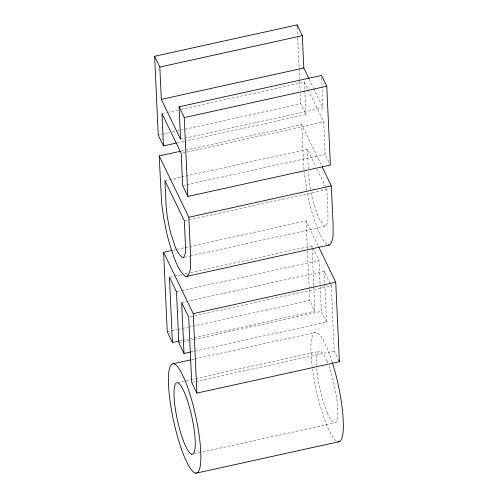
<?xml version="1.0" encoding="UTF-8"?>
<svg xmlns="http://www.w3.org/2000/svg" width="498" height="498" viewBox="0 0 498 498"><rect width="100%" height="100%" fill="white"/><g stroke="black" fill="none" stroke-linecap="round" stroke-linejoin="round"><path stroke-width="0.37" stroke-dasharray="2.49 1.87" d="M190.448 256.009L325.978 226.123C328.848 222.693 327.746 217.539 327.977 213.387L326.881 189.483L326.209 188.088M161.962 113.569L166.506 112.567M167.266 112.399L177.879 110.064M180.911 109.398L304.465 82.189L323.688 121.954L325.169 154.293L330.05 164.39M158.233 135.126L169.606 132.624M172.638 131.958L175.669 131.291M176.429 131.123L300.736 103.752L305.946 114.528L184.665 141.227M180.537 139.147L323.034 107.773L322.156 88.526M177.089 142.901L183.911 141.395M181.172 151.112L301.688 124.575L321.44 165.429M182.698 152.998L323.688 121.954M164.938 180.643L180.855 177.139M181.614 176.971L307.44 149.269L316.162 167.303M182.666 185.667L325.169 154.293M184.378 220.857L326.881 189.483M172.7 250.301L184.826 247.637M185.586 247.469L306.108 220.931L318.234 246.012M184.385 257.348L189.694 256.177M169.445 277.299L173.995 276.297M174.754 276.135L181.577 274.628M184.609 273.962L187.64 273.296M190.672 272.63L311.947 245.925L318.988 260.485L320.152 285.939M176.485 291.859L181.035 290.857M181.789 290.689L318.988 260.485M181.67 302.591L324.173 271.217L330.205 283.692M190.23 316.815L331.214 285.771L334.202 350.997L338.74 360.39M167.247 331.793L171.038 330.958M171.798 330.79L177.101 329.62M177.861 329.458L181.652 328.624M182.405 328.456L187.715 327.286M188.474 327.118L309.75 300.419L314.935 311.15L189.109 338.852M180.015 340.856L182.287 340.358M183.046 340.19L188.356 339.02M178.819 342.773L193.218 339.599M193.977 339.437L321.322 311.393L326.507 322.125L194.618 351.165M190.827 352.005L193.859 351.333M191.798 359.631L194.071 359.133M194.83 358.965L315.352 332.427M177.674 382.501L195.11 378.667M195.863 378.499L319.417 351.295M191.699 382.377L334.202 350.997M193.865 453.896L334.855 422.852M325.375 226.304C318.085 221.566 316.734 211.096 313.721 203.427A29.936 6.069 77.6 0 1 311.487 194.475L310.852 191.394M326.993 244.356C319.193 236.544 316.467 225.14 312.85 215.018A48.499 9.829 77.6 0 1 309.14 201.161L307.21 192.135M309.208 79.17L313.254 87.542M313.597 88.239L323.034 107.773M317.164 169.376L325.866 187.391M330.541 284.389L331.214 285.771M326.925 361.087L324.764 356.624A35.931 7.283 77.6 0 0 320.961 351.725L320.158 351.345A36.796 7.458 77.6 0 0 316.498 362.444L316.579 365.233M327.354 413.066L329.514 417.529A35.881 7.271 77.6 0 0 333.311 422.429L334.114 422.808A36.808 7.458 77.6 0 0 337.769 411.697L337.507 405.901A36.802 7.458 77.6 0 0 331.961 375.76L331.027 372.541A35.887 7.271 77.6 0 0 329.035 366.478M310.515 189.539L308.997 179L308.461 171.474M306.942 190.734L304.154 171.81M303.967 169.756L301.688 124.575M321.658 77.75L322.119 87.76M324.173 271.217L324.74 283.555M324.777 284.327L326.507 322.125M320.189 286.711L321.322 311.393M304.465 82.189L304.82 89.889M304.851 90.661L305.946 114.528M307.44 149.269L308.324 168.511M311.947 245.925L312.022 247.475M312.053 248.253L313.765 285.522M313.802 286.3L314.935 311.15M297.231 27.222L297.692 37.269M297.723 38.041L299.672 80.558M299.709 81.33L300.132 90.611M300.275 93.699L300.736 103.752M306.108 220.931L307.453 250.257M307.484 251.029L309.75 300.419M332.228 362.139A54.824 11.112 77.6 0 0 326.812 347.386L323.513 340.57A54.855 11.118 77.6 0 0 317.705 333.081L316.479 332.502A56.193 11.386 77.6 0 0 310.895 349.471L311.3 358.323A56.206 11.392 77.6 0 0 312.146 366.665M312.427 368.825A56.206 11.392 77.6 0 0 319.772 404.357L321.198 409.275A54.848 11.112 77.6 0 0 327.466 426.774L330.765 433.596A54.817 11.112 77.6 0 0 336.567 441.072M326.925 361.087A35.887 7.271 77.6 0 1 327.728 363.011M327.354 413.066A35.931 7.283 77.6 0 1 323.246 401.612L322.312 398.388A36.796 7.458 77.6 0 1 316.765 368.246"/><path stroke-width="0.75" d="M176.329 143.063L163.444 145.902L158.233 135.126L154.623 56.274L297.125 24.9L302.33 35.675L303.811 68.008L308.872 78.472M154.623 56.274L159.827 67.049L302.33 35.675M159.827 67.049L161.308 99.382L303.811 68.008M161.308 99.382L180.537 139.147L179.05 106.815L321.552 75.441L326.763 86.216L330.379 165.062L187.877 196.442L182.666 185.667L181.185 153.334L161.962 113.569L163.444 145.902M179.05 106.815L184.26 117.59L326.763 86.216M159.186 155.949L188.829 217.265L190.597 255.791C190.292 262.415 191.811 270.364 187.547 275.998A48.045 9.736 77.6 0 1 184.49 275.736C176.69 267.918 173.964 256.514 170.353 246.398A48.499 9.829 77.6 0 1 166.637 232.535L163.674 217.887L161.651 203.184L159.186 155.949L180.413 151.28M188.829 217.265L331.332 185.891L333.1 224.417C332.795 231.041 334.314 238.99 330.05 244.618A48.045 9.736 77.6 0 1 328.114 244.923M179.255 341.024L172.439 342.524L167.247 331.793L163.605 252.305L171.941 250.469M186.626 276.384L329.128 245.01M163.605 252.305L193.243 313.622L335.745 282.242L339.393 361.729L196.891 393.109L191.699 382.377L188.711 317.151L181.67 302.591L184.005 353.505L190.827 352.005M172.85 363.808L191.039 359.799M196.424 473.1L338.926 441.726M322.1 166.793L331.332 185.891M318.571 246.709L335.745 282.242M338.74 360.39L339.393 361.729M184.005 353.505L178.819 342.773L176.485 291.859L169.445 277.299L172.439 342.524M297.125 24.9L297.194 26.444M184.26 117.59L187.877 196.442M193.243 313.622L196.891 393.109M332.446 362.818A54.824 11.112 77.6 0 1 333.075 364.878L334.507 369.796A56.199 11.386 77.6 0 1 342.973 415.818L343.377 424.682A56.206 11.392 77.6 0 1 337.8 441.651M185.536 247.462C185.256 250.762 185.922 254.889 183.476 257.503L182.872 257.678C175.582 252.947 174.238 242.47 171.219 234.807A29.936 6.069 77.6 0 1 168.984 225.849L167.284 216.562L166.22 207.33L164.938 180.643L184.378 220.857L185.536 247.462M191.612 454.182L190.809 453.803A35.881 7.271 77.6 0 1 187.011 448.91L184.851 444.446A35.931 7.283 77.6 0 1 180.743 432.986L179.809 429.762A36.796 7.458 77.6 0 1 174.263 399.62L173.995 393.825A36.796 7.458 77.6 0 1 177.655 382.719L178.458 383.099A35.931 7.283 77.6 0 1 182.262 387.998L184.422 392.468A35.887 7.271 77.6 0 1 188.524 403.915L189.458 407.14A36.802 7.458 77.6 0 1 195.004 437.275L195.272 443.077A36.808 7.458 77.6 0 1 191.612 454.182M195.297 473.025L194.064 472.446A54.817 11.112 77.6 0 1 188.263 464.97L184.963 458.148A54.848 11.112 77.6 0 1 178.695 440.655L177.269 435.731A56.206 11.392 77.6 0 1 168.797 389.704L168.392 380.839A56.193 11.386 77.6 0 1 173.976 363.876L175.203 364.461A54.855 11.118 77.6 0 1 181.011 371.944L184.31 378.766A54.824 11.112 77.6 0 1 190.572 396.252L192.004 401.176A56.199 11.386 77.6 0 1 200.47 447.198L200.875 456.062A56.206 11.392 77.6 0 1 195.297 473.032"/></g></svg>
